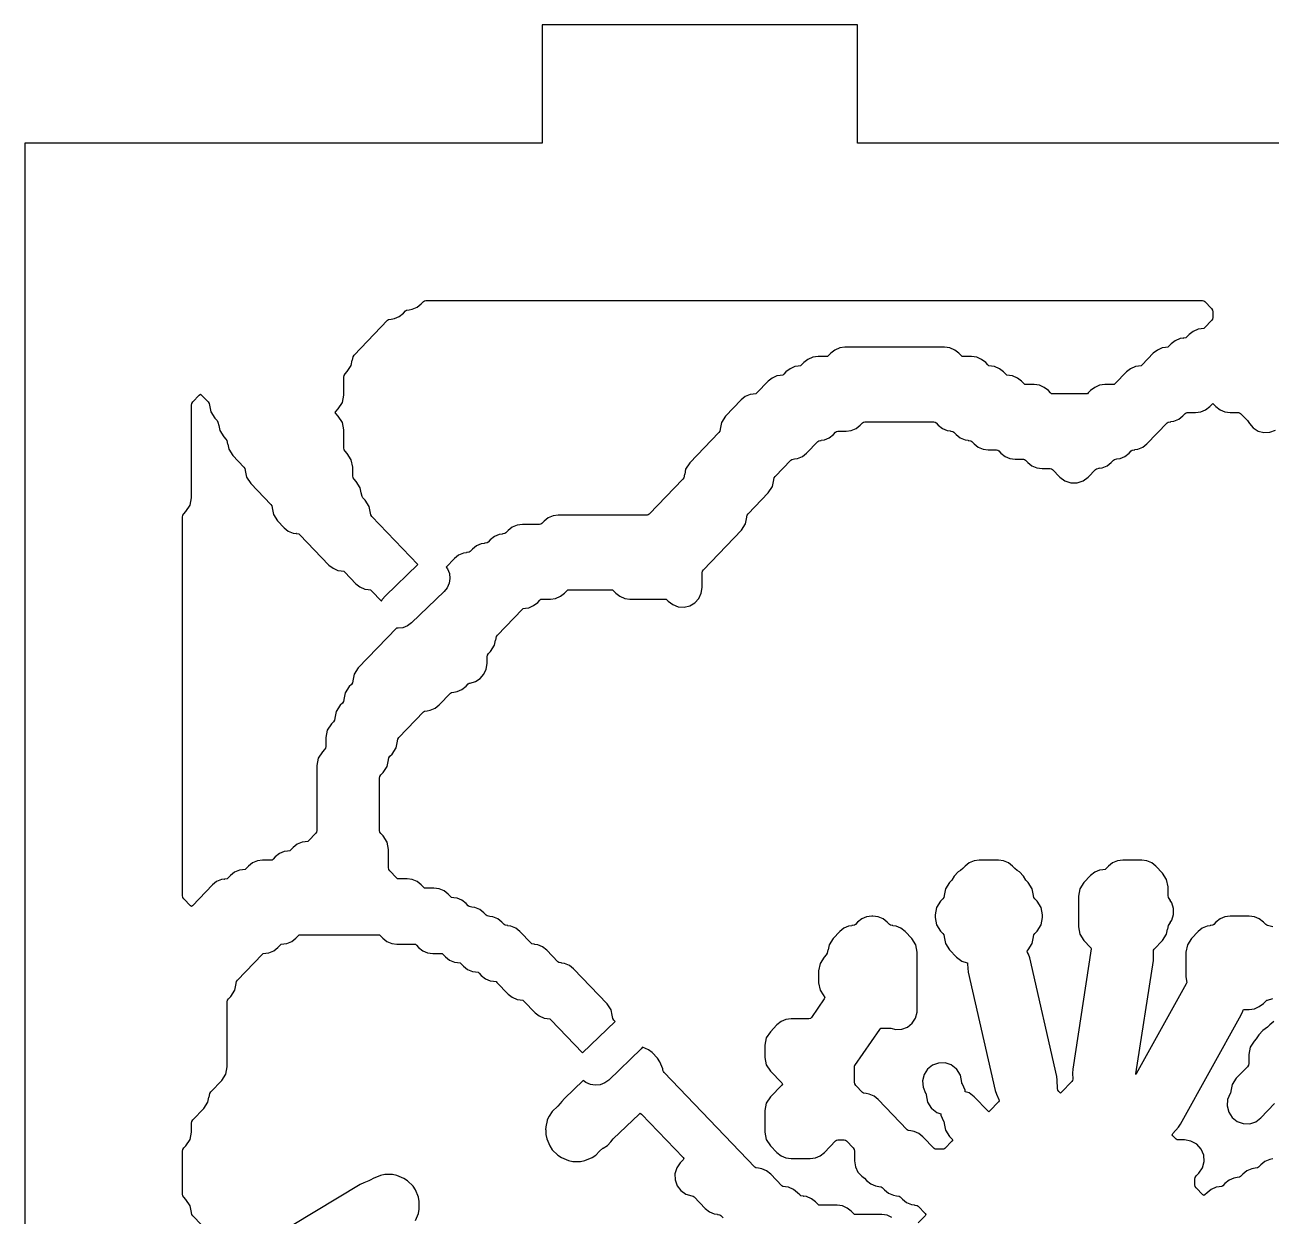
# Model space of a CAD drawing. Header units: millimetres. Extents: x 10 to 410, y 18 to 283.
# Drawn here: x 10 to 41.63, y 116.76 to 147 of the extents above; entities that cross this region are included whole.
import ezdxf

# ---------------------------------------------------------------- set-up
doc = ezdxf.new("R2010")
doc.units = ezdxf.units.MM
doc.layers.add('CUT', color=1, linetype='Continuous')

msp = doc.modelspace()

# ---------------------------------------------------------------- linework, layer by layer
at = {"layer": 'CUT'}
for points in [[(23.134, 24), (23.134, 21), (31.134, 21), (31.134, 24), (52.134, 24), (52.134, 21), (60.134, 21), (60.134, 24), (73.2679, 24), (73.2679, 144), (60.134, 144), (60.134, 147), (52.134, 147), (52.134, 144), (31.134, 144), (31.134, 147), (23.134, 147), (23.134, 144), (10, 144), (10, 24)], [(19.5013, 139.5968), (19.6061, 139.6801), (19.6627, 139.739), (19.6878, 139.7589), (19.7529, 139.7677), (19.7526, 139.7703), (19.8331, 139.7811), (19.9562, 139.8336), (20.061, 139.9168), (20.1176, 139.9758), (20.1427, 139.9957), (20.1745, 140), (39.8946, 140), (39.9263, 139.9957), (39.9515, 139.9758), (40.1224, 139.7978), (40.147, 139.7597), (40.1556, 139.7152), (40.1556, 139.5744), (40.147, 139.5299), (40.1224, 139.4918), (39.9515, 139.3139), (39.9263, 139.2939), (39.8612, 139.2851), (39.8616, 139.2826), (39.7811, 139.2717), (39.658, 139.2193), (39.5532, 139.136), (39.4966, 139.0771), (39.4715, 139.0571), (39.4064, 139.0484), (39.4067, 139.0458), (39.3262, 139.0349), (39.2031, 138.9825), (39.0983, 138.8992), (39.0417, 138.8403), (39.0166, 138.8204), (38.9515, 138.8116), (38.9518, 138.809), (38.8714, 138.7982), (38.7482, 138.7457), (38.6434, 138.6624), (38.3594, 138.3667), (38.3343, 138.3468), (38.2692, 138.338), (38.2695, 138.3354), (38.189, 138.3246), (38.0659, 138.2721), (37.9611, 138.1889), (37.6771, 137.8932), (37.6519, 137.8732), (37.6202, 137.8689), (37.4119, 137.8689), (37.2793, 137.851), (37.1561, 137.7985), (37.0513, 137.7153), (36.9947, 137.6564), (36.9696, 137.6364), (36.9378, 137.6321), (36.0953, 137.6321), (36.0635, 137.6364), (36.0384, 137.6564), (35.9818, 137.7153), (35.877, 137.7985), (35.7539, 137.851), (35.6212, 137.8689), (35.413, 137.8689), (35.3812, 137.8732), (35.3561, 137.8932), (35.2995, 137.9521), (35.1947, 138.0353), (35.0716, 138.0878), (34.9911, 138.0987), (34.9914, 138.1012), (34.9263, 138.11), (34.9012, 138.13), (34.8446, 138.1889), (34.7398, 138.2721), (34.6167, 138.3246), (34.5362, 138.3354), (34.5365, 138.338), (34.4714, 138.3468), (34.4463, 138.3667), (34.3897, 138.4256), (34.2849, 138.5089), (34.1618, 138.5614), (34.0291, 138.5793), (33.8209, 138.5793), (33.7891, 138.5836), (33.764, 138.6035), (33.7074, 138.6624), (33.6026, 138.7457), (33.4795, 138.7982), (33.3468, 138.8161), (30.8162, 138.8161), (30.6835, 138.7982), (30.5604, 138.7457), (30.4556, 138.6624), (30.399, 138.6035), (30.3739, 138.5836), (30.3421, 138.5793), (30.1338, 138.5793), (30.0012, 138.5614), (29.878, 138.5089), (29.7732, 138.4256), (29.7167, 138.3667), (29.6915, 138.3468), (29.6264, 138.338), (29.6268, 138.3354), (29.5463, 138.3246), (29.4232, 138.2721), (29.3184, 138.1889), (29.2618, 138.13), (29.2367, 138.11), (29.1716, 138.1012), (29.1719, 138.0987), (29.0914, 138.0878), (28.9683, 138.0353), (28.8635, 137.9521), (28.5795, 137.6564), (28.5543, 137.6364), (28.4892, 137.6276), (28.4896, 137.6251), (28.4091, 137.6142), (28.286, 137.5618), (28.1812, 137.4785), (27.7858, 137.0669), (27.6826, 136.9072), (27.6578, 136.7796), (27.6555, 136.7801), (27.6378, 136.6885), (27.6132, 136.6504), (26.876, 135.883), (26.7728, 135.7233), (26.7481, 135.5957), (26.7458, 135.5961), (26.728, 135.5045), (26.7034, 135.4665), (25.8502, 134.5782), (25.8251, 134.5582), (25.7933, 134.5539), (23.5381, 134.5539), (23.4054, 134.536), (23.2823, 134.4835), (23.1775, 134.4003), (23.1209, 134.3414), (23.0958, 134.3214), (23.064, 134.3171), (22.6283, 134.3171), (22.4957, 134.2992), (22.3725, 134.2467), (22.2677, 134.1635), (22.2111, 134.1046), (22.186, 134.0846), (22.1209, 134.0758), (22.1213, 134.0733), (22.0408, 134.0624), (21.9176, 134.01), (21.8128, 133.9267), (21.7562, 133.8678), (21.7311, 133.8478), (21.666, 133.8391), (21.6664, 133.8365), (21.5859, 133.8256), (21.4628, 133.7732), (21.358, 133.6899), (21.3014, 133.631), (21.2763, 133.6111), (21.2112, 133.6023), (21.2115, 133.5997), (21.131, 133.5888), (21.0079, 133.5364), (20.9031, 133.4531), (20.6952, 133.2366), (20.7304, 133.1888), (20.776, 133.0721), (20.7898, 132.9476), (20.771, 132.8237), (20.7207, 132.7089), (20.6424, 132.6111), (19.8143, 131.8156), (19.7134, 131.7414), (19.5967, 131.6957), (19.4721, 131.6819), (19.4346, 131.6876), (18.4608, 130.6737), (18.3575, 130.514), (18.3328, 130.3864), (18.3305, 130.3868), (18.3127, 130.2952), (18.2881, 130.2572), (18.2333, 130.2001), (18.1301, 130.0404), (18.1054, 129.9128), (18.103, 129.9133), (18.0853, 129.8217), (18.0607, 129.7836), (18.0059, 129.7265), (17.9026, 129.5668), (17.8779, 129.4392), (17.8756, 129.4397), (17.8579, 129.3481), (17.8332, 129.31), (17.7784, 129.253), (17.6752, 129.0933), (17.639, 128.9066), (17.639, 128.6822), (17.6304, 128.6377), (17.6058, 128.5996), (17.551, 128.5426), (17.4478, 128.3829), (17.4116, 128.1962), (17.4116, 126.5511), (17.403, 126.5066), (17.3784, 126.4686), (17.2074, 126.2906), (17.1823, 126.2707), (17.1172, 126.2619), (17.1176, 126.2593), (17.0371, 126.2485), (16.914, 126.196), (16.8092, 126.1127), (16.7526, 126.0538), (16.7275, 126.0339), (16.6624, 126.0251), (16.6627, 126.0226), (16.5822, 126.0117), (16.4591, 125.9592), (16.3543, 125.876), (16.2977, 125.8171), (16.2726, 125.7971), (16.2408, 125.7928), (16.0325, 125.7928), (15.8999, 125.7749), (15.7768, 125.7224), (15.672, 125.6392), (15.6154, 125.5803), (15.5903, 125.5603), (15.5252, 125.5515), (15.5255, 125.549), (15.445, 125.5381), (15.3219, 125.4856), (15.2171, 125.4024), (15.1605, 125.3435), (15.1354, 125.3235), (15.0703, 125.3147), (15.0706, 125.3122), (14.9901, 125.3013), (14.867, 125.2489), (14.7622, 125.1656), (14.2554, 124.638), (14.2274, 124.617), (14.1995, 124.638), (14.0332, 124.8111), (14.0086, 124.8491), (14, 124.8936), (14, 134.5059), (14.0086, 134.5504), (14.0332, 134.5885), (14.088, 134.6456), (14.1913, 134.8053), (14.2274, 134.9919), (14.2274, 137.3474), (14.2361, 137.3919), (14.2607, 137.4299), (14.4269, 137.603), (14.4549, 137.624), (14.4828, 137.603), (14.6491, 137.4299), (14.6737, 137.3919), (14.6914, 137.3003), (14.6938, 137.3007), (14.7185, 137.1731), (14.8217, 137.0134), (14.8765, 136.9564), (14.9011, 136.9183), (14.9189, 136.8267), (14.9212, 136.8271), (14.9459, 136.6995), (15.0492, 136.5399), (15.104, 136.4828), (15.1286, 136.4447), (15.1463, 136.3531), (15.1486, 136.3536), (15.1734, 136.226), (15.2766, 136.0663), (15.5588, 135.7724), (15.5835, 135.7344), (15.6012, 135.6428), (15.6035, 135.6432), (15.6282, 135.5156), (15.7315, 135.3559), (16.2412, 134.8253), (16.2658, 134.7872), (16.2835, 134.6956), (16.2858, 134.6961), (16.3106, 134.5685), (16.4138, 134.4088), (16.5817, 134.234), (16.6865, 134.1507), (16.8097, 134.0983), (16.8901, 134.0874), (16.8898, 134.0848), (16.9549, 134.076), (16.98, 134.0561), (17.7189, 133.2868), (17.8237, 133.2036), (17.9469, 133.1511), (18.0273, 133.1402), (18.027, 133.1377), (18.0921, 133.1289), (18.1172, 133.1089), (18.4012, 132.8133), (18.506, 132.73), (18.6292, 132.6775), (18.7097, 132.6667), (18.7093, 132.6641), (18.7744, 132.6553), (18.7995, 132.6354), (19.0538, 132.3707), (19.071, 132.4101), (19.1493, 132.508), (19.9774, 133.3034), (18.8095, 134.5193), (18.7849, 134.5574), (18.7671, 134.649), (18.7648, 134.6485), (18.7401, 134.7761), (18.6368, 134.9358), (18.582, 134.9929), (18.5574, 135.031), (18.5397, 135.1226), (18.5374, 135.1221), (18.5126, 135.2497), (18.4094, 135.4094), (18.3546, 135.4665), (18.33, 135.5045), (18.3214, 135.549), (18.3214, 135.7734), (18.2852, 135.9601), (18.182, 136.1198), (18.1272, 136.1768), (18.1025, 136.2149), (18.0939, 136.2594), (18.0939, 136.7205), (18.0578, 136.9072), (17.9545, 137.0669), (17.893, 137.1309), (17.8736, 137.1586), (17.893, 137.1862), (17.9545, 137.2502), (18.0578, 137.4099), (18.0939, 137.5966), (18.0939, 138.0577), (18.1025, 138.1022), (18.1272, 138.1403), (18.182, 138.1974), (18.2852, 138.357), (18.3099, 138.4847), (18.3122, 138.4842), (18.33, 138.5758), (18.3546, 138.6139), (19.2078, 139.5022), (19.233, 139.5221), (19.298, 139.5309), (19.2977, 139.5335), (19.3782, 139.5443)]]:
    msp.add_lwpolyline(points, close=True, dxfattribs=at)
for points in [[(15.3414, 115.6352), (14.2607, 116.7603), (14.2361, 116.7984), (14.2183, 116.89), (14.216, 116.8896), (14.1913, 117.0172), (14.088, 117.1768), (14.0332, 117.2339), (14.0086, 117.272), (14, 117.3165), (14, 118.4045), (14.0086, 118.449), (14.0332, 118.487), (14.088, 118.5441), (14.1913, 118.7038), (14.2274, 118.8905), (14.2274, 119.1148), (14.2361, 119.1593), (14.2607, 119.1974), (14.5429, 119.4912), (14.6462, 119.6509), (14.6709, 119.7785), (14.6732, 119.7781), (14.6909, 119.8697), (14.7156, 119.9078), (14.9978, 120.2016), (15.101, 120.3613), (15.1372, 120.548), (15.1372, 122.193), (15.1458, 122.2375), (15.1704, 122.2756), (15.2252, 122.3327), (15.3285, 122.4924), (15.3532, 122.62), (15.3555, 122.6195), (15.3733, 122.7111), (15.3979, 122.7492), (16.0237, 123.4007), (16.0488, 123.4207), (16.1139, 123.4294), (16.1135, 123.432), (16.194, 123.4429), (16.3172, 123.4953), (16.422, 123.5786), (16.4786, 123.6375), (16.5037, 123.6574), (16.5688, 123.6662), (16.5684, 123.6688), (16.6489, 123.6796), (16.772, 123.7321), (16.8769, 123.8154), (16.9334, 123.8743), (16.9586, 123.8942), (16.9903, 123.8985), (18.9701, 123.8985), (19.0019, 123.8942), (19.027, 123.8743), (19.0836, 123.8154), (19.1884, 123.7321), (19.3115, 123.6796), (19.4442, 123.6617), (19.8798, 123.6617), (19.9116, 123.6574), (19.9367, 123.6375), (19.9933, 123.5786), (20.0981, 123.4953), (20.2213, 123.4429), (20.3539, 123.4249), (20.5621, 123.4249), (20.5939, 123.4207), (20.619, 123.4007), (20.6756, 123.3418), (20.7804, 123.2585), (20.9036, 123.2061), (20.9841, 123.1952), (20.9837, 123.1927), (21.0488, 123.1839), (21.0739, 123.1639), (21.1305, 123.105), (21.2353, 123.0218), (21.3585, 122.9693), (21.4389, 122.9584), (21.4386, 122.9559), (21.5037, 122.9471), (21.5288, 122.9271), (21.5854, 122.8682), (21.6902, 122.785), (21.8133, 122.7325), (21.8938, 122.7216), (21.8935, 122.7191), (21.9586, 122.7103), (21.9837, 122.6903), (22.2677, 122.3946), (22.3725, 122.3114), (22.4957, 122.2589), (22.5761, 122.2481), (22.5758, 122.2455), (22.6409, 122.2367), (22.666, 122.2168), (22.95, 121.9211), (23.0548, 121.8378), (23.178, 121.7854), (23.2585, 121.7745), (23.2581, 121.7719), (23.3232, 121.7631), (23.3483, 121.7432), (24.1541, 120.9044), (24.1541, 120.9044), (24.9821, 121.6998), (24.9504, 121.7328), (24.9257, 121.7709), (24.908, 121.8625), (24.9057, 121.8621), (24.881, 121.9897), (24.7777, 122.1494), (23.9275, 123.0345), (23.8227, 123.1178), (23.6995, 123.1702), (23.6191, 123.1811), (23.6194, 123.1837), (23.5543, 123.1925), (23.5292, 123.2124), (23.2452, 123.5081), (23.1404, 123.5914), (23.0172, 123.6438), (22.9367, 123.6547), (22.9371, 123.6572), (22.872, 123.666), (22.8469, 123.686), (22.5629, 123.9817), (22.458, 124.0649), (22.3349, 124.1174), (22.2544, 124.1283), (22.2548, 124.1308), (22.1897, 124.1396), (22.1646, 124.1595), (22.108, 124.2185), (22.0032, 124.3017), (21.88, 124.3542), (21.7995, 124.365), (21.7999, 124.3676), (21.7348, 124.3764), (21.7097, 124.3963), (21.6531, 124.4552), (21.5483, 124.5385), (21.4251, 124.591), (21.3447, 124.6018), (21.345, 124.6044), (21.2799, 124.6132), (21.2548, 124.6331), (21.1982, 124.692), (21.0934, 124.7753), (20.9703, 124.8277), (20.8898, 124.8386), (20.8901, 124.8412), (20.825, 124.85), (20.7999, 124.8699), (20.7433, 124.9288), (20.6385, 125.0121), (20.5154, 125.0645), (20.3827, 125.0825), (20.1745, 125.0825), (20.1427, 125.0867), (20.1176, 125.1067), (20.061, 125.1656), (19.9562, 125.2489), (19.8331, 125.3013), (19.7004, 125.3192), (19.4922, 125.3192), (19.4604, 125.3235), (19.4353, 125.3435), (19.2644, 125.5214), (19.2397, 125.5595), (19.2311, 125.604), (19.2311, 126.0651), (19.195, 126.2518), (19.0917, 126.4115), (19.0369, 126.4686), (19.0123, 126.5066), (19.0037, 126.5511), (19.0037, 127.8759), (19.0123, 127.9204), (19.0369, 127.9585), (19.0917, 128.0155), (19.195, 128.1752), (19.2197, 128.3028), (19.222, 128.3024), (19.2397, 128.394), (19.2644, 128.4321), (19.3192, 128.4891), (19.4224, 128.6488), (19.4471, 128.7764), (19.4494, 128.776), (19.4672, 128.8676), (19.4918, 128.9056), (20.1176, 129.5572), (20.1427, 129.5771), (20.2078, 129.5859), (20.2075, 129.5884), (20.2879, 129.5993), (20.4111, 129.6518), (20.5159, 129.735), (20.7999, 130.0307), (20.825, 130.0507), (20.8901, 130.0595), (20.8898, 130.062), (20.9703, 130.0729), (21.0934, 130.1253), (21.1982, 130.2086), (21.2548, 130.2675), (21.2799, 130.2875), (21.2999, 130.2902), (21.4376, 130.3294), (21.5585, 130.4061), (21.6527, 130.5139), (21.7125, 130.644), (21.733, 130.7857), (21.733, 130.9541), (21.7416, 130.9986), (21.7662, 131.0367), (21.821, 131.0938), (21.9242, 131.2535), (21.949, 131.3811), (21.9513, 131.3806), (21.969, 131.4722), (21.9936, 131.5103), (22.6194, 132.1618), (22.6446, 132.1818), (22.7097, 132.1905), (22.7093, 132.1931), (22.7898, 132.204), (22.9129, 132.2564), (23.0177, 132.3397), (23.0743, 132.3986), (23.0994, 132.4185), (23.1312, 132.4228), (23.3395, 132.4228), (23.4721, 132.4407), (23.5952, 132.4932), (23.7001, 132.5765), (23.7566, 132.6354), (23.7818, 132.6553), (23.8135, 132.6596), (24.8835, 132.6596), (24.9153, 132.6553), (24.9404, 132.6354), (24.997, 132.5765), (25.1018, 132.4932), (25.2249, 132.4407), (25.3576, 132.4228), (26.2482, 132.4228), (26.2799, 132.4185), (26.3051, 132.3986), (26.3309, 132.3717), (26.4481, 132.2813), (26.5866, 132.2292), (26.7343, 132.2198), (26.8782, 132.2542), (27.0058, 132.3291), (27.1059, 132.4381), (27.1696, 132.5717), (27.1915, 132.718), (27.1915, 133.0852), (27.2001, 133.1297), (27.2248, 133.1678), (28.1893, 134.172), (28.2926, 134.3317), (28.3173, 134.4593), (28.3196, 134.4588), (28.3373, 134.5504), (28.362, 134.5885), (28.8716, 135.1191), (28.9749, 135.2788), (28.9996, 135.4064), (29.0019, 135.406), (29.0197, 135.4976), (29.0443, 135.5357), (29.4426, 135.9504), (29.4678, 135.9703), (29.5329, 135.9791), (29.5325, 135.9817), (29.613, 135.9925), (29.7361, 136.045), (29.8409, 136.1283), (30.125, 136.424), (30.1501, 136.4439), (30.2152, 136.4527), (30.2148, 136.4552), (30.2953, 136.4661), (30.4184, 136.5186), (30.5233, 136.6018), (30.5798, 136.6607), (30.605, 136.6807), (30.6367, 136.685), (30.845, 136.685), (30.9776, 136.7029), (31.1008, 136.7554), (31.2056, 136.8386), (31.2622, 136.8975), (31.2873, 136.9175), (31.3191, 136.9218), (33.0714, 136.9218), (33.1031, 136.9175), (33.1283, 136.8975), (33.1848, 136.8386), (33.2896, 136.7554), (33.4128, 136.7029), (33.4933, 136.692), (33.4929, 136.6895), (33.558, 136.6807), (33.5831, 136.6607), (33.6397, 136.6018), (33.7445, 136.5186), (33.8677, 136.4661), (33.9481, 136.4552), (33.9478, 136.4527), (34.0129, 136.4439), (34.038, 136.424), (34.0946, 136.3651), (34.1994, 136.2818), (34.3226, 136.2293), (34.4552, 136.2114), (34.6634, 136.2114), (34.6952, 136.2071), (34.7203, 136.1872), (34.7769, 136.1283), (34.8817, 136.045), (35.0049, 135.9925), (35.1375, 135.9746), (35.3458, 135.9746), (35.3775, 135.9703), (35.4027, 135.9504), (35.4592, 135.8915), (35.5641, 135.8082), (35.6872, 135.7558), (35.8198, 135.7378), (36.0281, 135.7378), (36.0599, 135.7336), (36.085, 135.7136), (36.2697, 135.5213), (36.3979, 135.4249), (36.5501, 135.3741), (36.7105, 135.3741), (36.8627, 135.4249), (36.9909, 135.5213), (37.1756, 135.7136), (37.2007, 135.7336), (37.2658, 135.7423), (37.2655, 135.7449), (37.346, 135.7558), (37.4691, 135.8082), (37.5739, 135.8915), (37.6305, 135.9504), (37.6556, 135.9703), (37.7207, 135.9791), (37.7204, 135.9817), (37.8008, 135.9925), (37.924, 136.045), (38.0288, 136.1283), (38.0854, 136.1872), (38.1105, 136.2071), (38.1756, 136.2159), (38.1752, 136.2185), (38.2557, 136.2293), (38.3789, 136.2818), (38.4837, 136.3651), (38.9951, 136.8975), (39.0202, 136.9175), (39.0853, 136.9263), (39.085, 136.9288), (39.1655, 136.9397), (39.2886, 136.9922), (39.3934, 137.0754), (39.45, 137.1343), (39.4751, 137.1543), (39.5069, 137.1586), (39.7151, 137.1586), (39.8478, 137.1765), (39.9709, 137.2289), (40.0757, 137.3122), (40.1277, 137.3662), (40.1556, 137.3872), (40.1836, 137.3662), (40.2355, 137.3122), (40.3403, 137.2289), (40.4634, 137.1765), (40.5961, 137.1586), (40.8043, 137.1586), (40.8361, 137.1543), (40.8612, 137.1343), (41.0321, 136.9564), (41.082, 136.8793), (41.1811, 136.7672), (41.3089, 136.6895), (41.4541, 136.6531), (41.6035, 136.6613), (41.7438, 136.7133)], [(41.6797, 124.0976), (41.5421, 124.1369), (41.5221, 124.1396), (41.497, 124.1595), (41.4404, 124.2185), (41.3356, 124.3017), (41.2124, 124.3542), (41.0798, 124.3721), (40.5961, 124.3721), (40.4634, 124.3542), (40.3403, 124.3017), (40.2355, 124.2185), (40.1789, 124.1595), (40.1538, 124.1396), (40.0887, 124.1308), (40.089, 124.1283), (40.0086, 124.1174), (39.8854, 124.0649), (39.7806, 123.9817), (39.6127, 123.8069), (39.5095, 123.6472), (39.4733, 123.4605), (39.4733, 122.8284), (39.4939, 122.6865), (39.4812, 122.6514), (38.2127, 120.367), (38.1998, 120.3505), (38.1998, 120.3714), (38.6458, 123.2459), (38.6512, 123.3437), (38.6457, 123.4753), (38.6486, 123.5073), (38.6676, 123.5333), (38.879, 123.7534), (38.9823, 123.9131), (39.007, 124.0407), (39.0093, 124.0402), (39.027, 124.1318), (39.0777, 124.2102), (39.0747, 124.2122), (39.1145, 124.2689), (39.1604, 124.4143), (39.1604, 124.5667), (39.1145, 124.7121), (39.0747, 124.7688), (39.0777, 124.7708), (39.027, 124.8491), (39.0184, 124.8936), (39.0184, 125.118), (38.9823, 125.3047), (38.879, 125.4644), (38.7111, 125.6392), (38.6063, 125.7224), (38.4832, 125.7749), (38.3505, 125.7928), (37.8668, 125.7928), (37.7342, 125.7749), (37.611, 125.7224), (37.5062, 125.6392), (37.4496, 125.5803), (37.4245, 125.5603), (37.3594, 125.5515), (37.3598, 125.549), (37.2793, 125.5381), (37.1561, 125.4856), (37.0513, 125.4024), (36.8834, 125.2276), (36.7802, 125.0679), (36.744, 124.8812), (36.744, 124.0998), (36.7802, 123.9131), (36.8834, 123.7534), (37.0525, 123.5773), (37.0719, 123.5505), (37.07, 123.5398), (36.5982, 120.4841), (36.5928, 120.3866), (36.5994, 120.2313), (36.5964, 120.1993), (36.5774, 120.1733), (36.3171, 119.9023), (36.2891, 119.8812), (36.2612, 119.9023), (36.2449, 119.9192), (36.2209, 119.9558), (36.2116, 119.9987), (36.2058, 120.2053), (36.1934, 120.3026), (35.5063, 123.3105), (35.4753, 123.4035), (35.4534, 123.4523), (35.4442, 123.4852), (35.464, 123.513), (35.4674, 123.5166), (35.5707, 123.6763), (35.5954, 123.8039), (35.5977, 123.8034), (35.6154, 123.8951), (35.64, 123.9331), (35.6948, 123.9902), (35.7981, 124.1499), (35.8343, 124.3365), (35.8343, 124.4076), (35.7981, 124.5943), (35.6948, 124.754), (35.64, 124.8111), (35.6154, 124.8491), (35.5977, 124.9407), (35.5954, 124.9403), (35.5707, 125.0679), (35.4674, 125.2276), (35.4126, 125.2846), (35.3483, 125.3841), (35.2504, 125.4952), (35.1857, 125.5349), (35.1286, 125.5803), (35.0721, 125.6392), (34.9673, 125.7224), (34.8441, 125.7749), (34.7115, 125.7928), (34.2278, 125.7928), (34.0951, 125.7749), (33.972, 125.7224), (33.8672, 125.6392), (33.8106, 125.5803), (33.7535, 125.5349), (33.6888, 125.4952), (33.591, 125.3841), (33.5266, 125.2846), (33.4718, 125.2276), (33.3686, 125.0679), (33.3439, 124.9403), (33.3415, 124.9407), (33.3238, 124.8491), (33.2992, 124.8111), (33.2444, 124.754), (33.1411, 124.5943), (33.105, 124.4076), (33.105, 124.3365), (33.1411, 124.1499), (33.2444, 123.9902), (33.2992, 123.9331), (33.3238, 123.8951), (33.3415, 123.8034), (33.3439, 123.8039), (33.3686, 123.6763), (33.4718, 123.5166), (33.652, 123.329), (33.7818, 123.2318), (33.9211, 123.1861), (33.925, 123.1842), (33.9314, 123.1495), (33.9342, 123.0515), (33.9465, 122.9542), (34.6336, 119.9463), (34.6647, 119.8533), (34.7261, 119.7163), (34.7352, 119.6834), (34.7155, 119.6556), (34.4976, 119.4287), (34.4696, 119.4077), (34.4416, 119.4287), (34.0988, 119.7856), (33.9681, 119.8833), (33.8697, 119.9152), (33.8664, 119.9553), (33.8014, 120.1049), (33.7974, 120.1111), (33.7844, 120.1255), (33.7873, 120.1435), (33.7873, 120.1455), (33.7511, 120.3322), (33.6479, 120.4919), (33.6439, 120.496), (33.5132, 120.5936), (33.358, 120.644), (33.1948, 120.6417), (33.0411, 120.587), (32.9132, 120.4858), (32.8247, 120.3487), (32.785, 120.1904), (32.7984, 120.0278), (32.8634, 119.8781), (32.8674, 119.872), (32.8804, 119.8576), (32.8775, 119.8396), (32.8775, 119.8376), (32.9137, 119.6509), (33.0169, 119.4912), (33.0209, 119.4871), (33.1516, 119.3894), (33.25, 119.3575), (33.2533, 119.3174), (33.3183, 119.1678), (33.3238, 119.1593), (33.3415, 119.0677), (33.3439, 119.0682), (33.3686, 118.9406), (33.4718, 118.7809), (33.5333, 118.7169), (33.5527, 118.6892), (33.5333, 118.6616), (33.3557, 118.4767), (33.3306, 118.4567), (33.2988, 118.4524), (33.1386, 118.4524), (33.1068, 118.4567), (33.0817, 118.4767), (32.7977, 118.7724), (32.6929, 118.8556), (32.5697, 118.9081), (32.4892, 118.919), (32.4896, 118.9215), (32.4245, 118.9303), (32.3994, 118.9502), (31.6605, 119.7195), (31.5556, 119.8028), (31.4325, 119.8552), (31.352, 119.8661), (31.3524, 119.8687), (31.2873, 119.8774), (31.2622, 119.8974), (31.0912, 120.0753), (31.0666, 120.1134), (31.058, 120.1579), (31.058, 120.5384), (31.0623, 120.5706), (31.0627, 120.5716), (31.0709, 120.5826), (31.7022, 121.4977), (31.7281, 121.5246), (31.7652, 121.5307), (31.9342, 121.5307), (31.9809, 121.5243), (32.1061, 121.4926), (32.2598, 121.502), (32.4034, 121.5578), (32.5232, 121.6546), (32.6078, 121.7833), (32.6493, 121.9316), (32.6466, 122.0042), (32.6501, 122.0042), (32.6501, 123.4605), (32.6139, 123.6472), (32.5107, 123.8069), (32.3428, 123.9817), (32.238, 124.0649), (32.1148, 124.1174), (32.0344, 124.1283), (32.0347, 124.1308), (31.9696, 124.1396), (31.9445, 124.1595), (31.8879, 124.2185), (31.7831, 124.3017), (31.6599, 124.3542), (31.5273, 124.3721), (31.4985, 124.3721), (31.3658, 124.3542), (31.2427, 124.3017), (31.1379, 124.2185), (31.0813, 124.1595), (31.0562, 124.1396), (30.9911, 124.1308), (30.9914, 124.1283), (30.9109, 124.1174), (30.7878, 124.0649), (30.683, 123.9817), (30.5151, 123.8069), (30.4118, 123.6472), (30.3871, 123.5196), (30.3848, 123.52), (30.3671, 123.4284), (30.3425, 123.3903), (30.2877, 123.3333), (30.1844, 123.1736), (30.1482, 122.9869), (30.1482, 122.679), (30.1844, 122.4924), (30.2623, 122.3719), (30.261, 122.371), (30.3063, 122.3038), (30.2903, 122.2692), (29.9662, 121.8006), (29.9401, 121.7735), (29.903, 121.7674), (29.4515, 121.7674), (29.3189, 121.7495), (29.1957, 121.6971), (29.0909, 121.6138), (28.923, 121.439), (28.8198, 121.2793), (28.7836, 121.0926), (28.7836, 120.7847), (28.8198, 120.5981), (28.923, 120.4384), (29.2119, 120.1376), (29.2313, 120.1099), (29.2119, 120.0823), (28.923, 119.7815), (28.8198, 119.6218), (28.7836, 119.4351), (28.7836, 118.8905), (28.8198, 118.7038), (28.923, 118.5441), (29.0909, 118.3693), (29.1957, 118.286), (29.3189, 118.2336), (29.4515, 118.2156), (29.9352, 118.2156), (30.0679, 118.2336), (30.191, 118.286), (30.2958, 118.3693), (30.5798, 118.665), (30.605, 118.6849), (30.6367, 118.6892), (30.797, 118.6892), (30.8287, 118.6849), (30.8539, 118.665), (31.0248, 118.487), (31.0494, 118.449), (31.058, 118.4045), (31.058, 118.1584), (31.0803, 118.0107), (31.1453, 117.8762), (31.247, 117.7669), (31.3087, 117.7178), (31.3653, 117.6589), (31.4701, 117.5757), (31.5933, 117.5232), (31.6737, 117.5123), (31.6734, 117.5098), (31.7385, 117.501), (31.7636, 117.481), (31.8202, 117.4221), (31.925, 117.3389), (32.0481, 117.2864), (32.1286, 117.2755), (32.1283, 117.273), (32.1934, 117.2642), (32.2185, 117.2443), (32.2751, 117.1853), (32.3799, 117.1021), (32.503, 117.0496), (32.5835, 117.0388), (32.5832, 117.0362), (32.6483, 117.0274), (32.6734, 117.0075), (32.851, 116.8226), (32.8704, 116.7949), (32.851, 116.7673), (32.6734, 116.5824)], [(41.6811, 118.2086), (41.6006, 118.1977), (41.4775, 118.1453), (41.3727, 118.062), (41.3161, 118.0031), (41.291, 117.9832), (41.2259, 117.9744), (41.2262, 117.9718), (41.1458, 117.9609), (41.0226, 117.9085), (40.9178, 117.8252), (40.8612, 117.7663), (40.8361, 117.7464), (40.771, 117.7376), (40.7714, 117.735), (40.6909, 117.7242), (40.5677, 117.6717), (40.4629, 117.5884), (40.4063, 117.5295), (40.3812, 117.5096), (40.3161, 117.5008), (40.3165, 117.4982), (40.236, 117.4874), (40.1129, 117.4349), (40.008, 117.3517), (39.9561, 117.2976), (39.9282, 117.2766), (39.9002, 117.2976), (39.734, 117.4707), (39.7094, 117.5088), (39.7007, 117.5533), (39.7007, 117.6941), (39.7094, 117.7386), (39.734, 117.7767), (39.7975, 117.8429), (39.8911, 117.9801), (39.9345, 118.1404), (39.9231, 118.3061), (39.858, 118.4589), (39.7464, 118.5819), (39.6007, 118.6616), (39.4369, 118.6892), (39.2795, 118.6892), (39.2477, 118.6935), (39.2226, 118.7135), (39.1436, 118.7957), (39.1246, 118.8224), (39.1419, 118.8502), (39.2802, 119.0134), (39.3359, 119.094), (40.8762, 121.868), (40.9152, 121.9579), (40.918, 121.9667), (40.9341, 121.9986), (40.9695, 122.0042), (41.0798, 122.0042), (41.2124, 122.0221), (41.3356, 122.0746), (41.4404, 122.1579), (41.497, 122.2168), (41.5221, 122.2367), (41.5421, 122.2394), (41.6797, 122.2787)], [(41.7049, 121.6971), (41.6001, 121.6138), (41.5435, 121.5549), (41.4865, 121.5096), (41.4218, 121.4698), (41.3239, 121.3588), (41.2596, 121.2593), (41.2048, 121.2022), (41.1015, 121.0425), (41.0654, 120.8558), (41.0654, 120.6315), (41.0568, 120.587), (41.0321, 120.5489), (40.7499, 120.2551), (40.6467, 120.0954), (40.6219, 119.9678), (40.6196, 119.9682), (40.6019, 119.8766), (40.5964, 119.8682), (40.5313, 119.7185), (40.5179, 119.5559), (40.5576, 119.3976), (40.6461, 119.2605), (40.7741, 119.1593), (40.9278, 119.1046), (41.091, 119.1023), (41.2462, 119.1527), (41.3769, 119.2503), (41.7244, 119.6121)], [(32.0105, 116.7245), (31.8874, 116.777), (31.7547, 116.7949), (31.0916, 116.7949), (31.0598, 116.7992), (31.0347, 116.8192), (30.9781, 116.8781), (30.8733, 116.9613), (30.7502, 117.0138), (30.6175, 117.0317), (30.1819, 117.0317), (30.1501, 117.036), (30.125, 117.056), (30.0684, 117.1149), (29.9636, 117.1981), (29.8404, 117.2506), (29.76, 117.2615), (29.7603, 117.264), (29.6952, 117.2728), (29.6701, 117.2927), (29.6135, 117.3517), (29.5087, 117.4349), (29.3855, 117.4874), (29.3051, 117.4982), (29.3054, 117.5008), (29.2403, 117.5096), (29.2152, 117.5295), (28.9312, 117.8252), (28.8264, 117.9085), (28.7032, 117.9609), (28.6227, 117.9718), (28.6231, 117.9744), (28.558, 117.9832), (28.5329, 118.0031), (26.2279, 120.4028), (26.2073, 120.4318), (26.1959, 120.4657), (26.1911, 120.4925), (26.1201, 120.6742), (26.0591, 120.7696), (25.924, 120.9103), (25.8311, 120.9751), (25.6758, 121.0432), (25.6472, 121.0074), (24.8191, 120.212), (24.7182, 120.1378), (24.6015, 120.0922), (24.4769, 120.0783), (24.3531, 120.0971), (24.2383, 120.1474), (24.1714, 120.2009), (23.6939, 119.7423), (23.6302, 119.6678), (23.5914, 119.6122), (23.5259, 119.5479), (23.5244, 119.5469), (23.3864, 119.409), (23.3111, 119.2962), (23.2603, 119.1984), (23.2541, 119.1822), (23.2209, 119.0203), (23.2183, 118.948), (23.2268, 118.9477), (23.2268, 118.8285), (23.2489, 118.7174), (23.3235, 118.5372), (23.3864, 118.443), (23.5244, 118.3051), (23.6185, 118.2422), (23.7988, 118.1675), (23.9098, 118.1454), (24.1049, 118.1454), (24.216, 118.1675), (24.3962, 118.2422), (24.4904, 118.3051), (24.5888, 118.4036), (24.589, 118.4034), (24.6684, 118.4811), (24.676, 118.4844), (24.7855, 118.5488), (24.8753, 118.6387), (24.9341, 118.715), (25.5938, 119.3487), (25.622, 119.3683), (25.6494, 119.3475), (26.7101, 118.2433), (26.7295, 118.2156), (26.7101, 118.188), (26.6357, 118.1105), (26.5462, 117.982), (26.5009, 117.832), (26.5042, 117.6754), (26.5558, 117.5276), (26.6506, 117.4029), (26.7793, 117.3137), (26.9293, 117.2687), (26.9623, 117.2642), (26.9874, 117.2443), (27.2714, 116.9486), (27.3762, 116.8653), (27.4993, 116.8128), (27.5798, 116.802), (27.5795, 116.7994), (27.6446, 116.7906), (27.6697, 116.7707), (27.7263, 116.7118)], [(19.915, 116.6429), (19.9896, 116.8231), (20.0117, 116.9342), (20.0117, 117.1293), (19.9896, 117.2403), (19.915, 117.4206), (19.8521, 117.5147), (19.7141, 117.6527), (19.62, 117.7156), (19.4397, 117.7902), (19.3287, 117.8123), (19.1336, 117.8123), (19.0225, 117.7902), (18.8423, 117.7156), (18.7847, 117.6771), (18.731, 117.6499), (18.5998, 117.6025), (18.5113, 117.5604), (15.6306, 115.8213)]]:
    msp.add_lwpolyline(points, dxfattribs=at)

doc.saveas('drawing.dxf')
